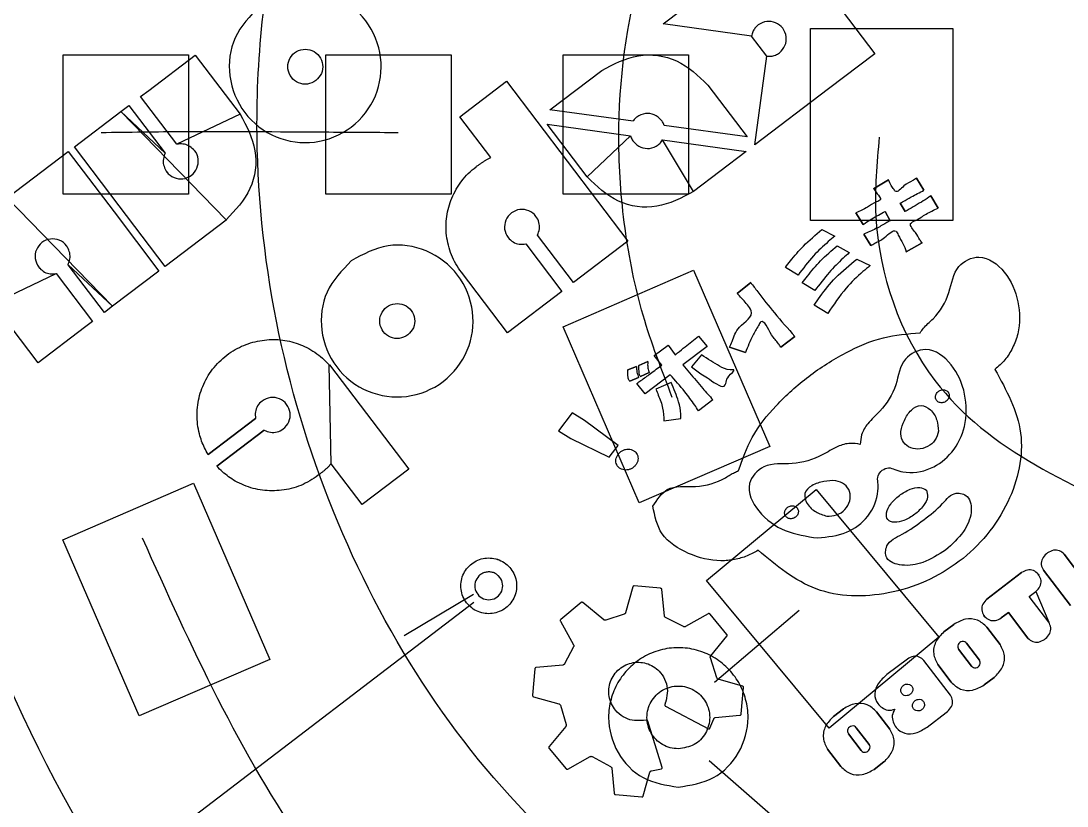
# Model space of a CAD drawing. Extents: x -4 to 108, y 0 to 58.
# Drawn here: x 6.62 to 21.63, y 14.72 to 25.99 of the extents above; entities that cross this region are included whole.
import ezdxf

# ---------------------------------------------------------------- set-up
doc = ezdxf.new("R2010")
doc.units = 0
doc.layers.add('B.Cu', color=7, linetype='CONTINUOUS')
doc.layers.add('F.Cu', color=7, linetype='CONTINUOUS')

msp = doc.modelspace()

# ---------------------------------------------------------------- linework, layer by layer
at = {"layer": 'B.Cu', "color": 7}
for points in [[(17.10004, 25.769074), (15.830892, 25.942866), (16.885361, 26.743841), (16.469163, 27.291758), (17.134957, 27.797495), (17.551155, 27.249578), (18.867803, 25.516234), (18.20201, 25.010497), (17.144677, 24.207347), (17.317305, 25.480282), (17.317305, 25.480282)], [(8.857553, 24.216996), (8.33723, 24.901991), (8.453231, 24.990105), (9.119419, 25.496142), (9.763214, 24.648598)], [(8.053202, 24.686243), (8.168758, 24.77402), (8.68908, 24.089024)], [(9.563396, 23.130665), (9.563996, 23.129875), (8.68876, 22.465046), (8.030117, 23.332137), (7.386322, 24.179681), (8.053202, 24.686243), (8.053202, 24.686243)], [(14.740991, 23.748802), (14.168175, 24.502904), (15.365329, 24.339347), (15.365329, 24.339347)], [(15.822376, 24.278232), (17.020889, 24.113294), (16.266688, 23.540403)], [(6.421683, 23.446918), (7.297561, 24.112235), (7.955191, 23.246476), (8.599998, 22.397599), (7.933316, 21.891187), (7.933316, 21.891187)], [(9.097025, 24.142561), (9.094755, 24.140836)], [(8.698921, 23.840161), (8.696996, 23.838699)], [(19.573405, 23.557714), (19.46774, 23.730765), (19.46774, 23.730765)], [(19.063639, 23.707494), (18.850962, 23.579327)], [(19.775348, 23.29879), (19.670457, 23.476401)], [(19.303432, 23.25078), (19.23251, 23.370298)], [(18.597364, 23.230569), (18.699612, 23.067058)], [(19.014479, 23.254051), (19.088018, 23.120298)], [(18.708562, 22.926312), (18.811221, 22.762297)], [(7.286732, 22.738715), (7.287078, 22.738977)], [(19.319602, 22.673332), (19.54511, 22.802271)], [(7.127554, 22.360141), (7.648251, 21.674652), (7.532942, 21.587063), (6.86626, 21.080651), (6.22209, 21.928689), (6.221453, 21.929528)], [(6.874299, 22.454154), (6.882998, 22.442702), (6.888135, 22.43594), (6.889023, 22.436615)], [(7.933316, 21.891187), (7.816674, 21.802586), (7.295977, 22.488075)], [(16.892799, 22.077511), (17.089081, 22.231495), (17.089081, 22.231495)], [(17.721594, 21.45985), (17.520278, 21.306705)], [(17.012503, 21.227098), (16.783368, 21.302839)], [(11.042994, 21.049701), (11.046696, 21.052514), (12.184042, 19.555218), (11.51425, 19.046444), (11.06888, 19.632765)], [(15.32648, 20.982154), (15.450236, 21.030186), (15.450236, 21.030186)], [(15.480834, 21.044066), (15.610586, 21.101096), (15.610586, 21.101096)], [(15.478857, 20.870785), (15.354629, 20.81749)], [(15.631529, 20.939939), (15.507644, 20.886556)], [(9.98407, 20.283797), (9.303912, 19.767149)], [(14.526612, 20.36188), (14.331602, 20.104968), (14.508499, 19.996376), (15.055228, 19.724708), (15.185235, 19.895982), (14.703593, 20.253351), (14.526612, 20.36188), (14.526612, 20.36188)], [(9.430251, 19.598059), (10.108681, 20.113395), (10.108681, 20.113395)], [(21.346135, 18.353767), (21.32973, 18.341262)], [(21.97265, 17.823632), (21.584024, 18.333437), (21.584024, 18.333437)], [(13.324419, 18.280698), (13.324419, 18.280698)], [(13.333168, 18.080608), (13.333168, 18.080608)], [(20.973525, 18.069724), (20.475743, 17.690263)], [(21.222754, 18.034519), (21.211414, 18.049395)], [(21.286308, 18.106487), (21.674934, 17.596682)], [(21.361845, 17.358013), (21.081792, 17.72539), (21.179331, 17.799744)], [(20.43232, 17.455489), (20.44366, 17.440613)], [(20.681549, 17.420283), (20.784076, 17.49844), (20.784076, 17.49844)], [(20.784076, 17.49844), (21.064129, 17.131063)], [(20.00092, 17.327398), (19.858934, 17.219161)], [(20.667486, 17.03646), (20.476698, 17.286739), (20.476698, 17.286739)], [(21.302018, 17.110733), (21.318422, 17.123238)], [(20.070481, 16.969927), (20.254374, 16.728695)], [(20.368982, 16.816061), (20.18509, 17.057294), (20.18509, 17.057294)], [(19.772088, 16.749613), (19.962877, 16.499334)], [(20.438655, 16.458675), (20.580641, 16.566912)], [(18.418722, 16.115102), (18.276736, 16.006866)], [(19.085288, 15.824165), (18.8945, 16.074443), (18.8945, 16.074443)], [(18.488283, 15.757632), (18.672099, 15.5165)], [(18.786708, 15.603866), (18.602892, 15.844998), (18.602892, 15.844998)], [(18.18989, 15.537317), (18.380678, 15.287038)], [(18.856457, 15.24638), (18.998443, 15.354616)]]:
    msp.add_lwpolyline(points, close=True, dxfattribs=at)
for points in [[(15.399687, 24.549063), (14.208041, 24.710187), (14.95, 25.273779)], [(13.359143, 24.025788), (12.913511, 24.612455), (13.582662, 25.120741), (15.325894, 22.825807), (14.545384, 22.232931), (14.028586, 22.913286)], [(16.474037, 25.065208), (17.037104, 24.32394), (15.845516, 24.487755)], [(18.108738, 22.992024), (18.294641, 22.898921)], [(13.860903, 22.785914), (14.377701, 22.105559), (13.597092, 21.512608), (12.938524, 22.379601)], [(18.327474, 22.761215), (18.500669, 22.662181)], [(18.61177, 22.56892), (18.80238, 22.475546)], [(17.767526, 22.33976), (17.585177, 22.450041)], [(18.006716, 22.116222), (17.824014, 22.226935)], [(18.193872, 21.789095), (17.99603, 21.907552)], [(16.339575, 21.463689), (16.465528, 21.314476), (16.11536, 21.051949)], [(15.813968, 21.048793), (15.703226, 21.18483), (15.901856, 21.335931), (16.00396, 21.194139)], [(16.383942, 21.1929), (16.238818, 21.024834)], [(15.932058, 20.90924), (15.575892, 20.637715), (15.456054, 20.784927)], [(15.944477, 20.796395), (15.725715, 20.702588)], [(16.54567, 20.550235), (16.338687, 20.393364)], [(15.8416, 20.246289), (16.086577, 20.281007)], [(15.396413, 17.865244), (15.291734, 17.492742)], [(15.795961, 17.845636), (15.417523, 17.879779)], [(15.849823, 17.448992), (15.814108, 17.827545)], [(13.114026, 17.639791), (9.039606, 14.52322)], [(14.654259, 17.641276), (14.362492, 17.397797)], [(14.979083, 17.393648), (14.679857, 17.641324)], [(15.271047, 17.472761), (15.007409, 17.389217)], [(16.122788, 17.29572), (15.866728, 17.425935)], [(16.479066, 17.478995), (16.151603, 17.295156)], [(16.747631, 17.183336), (16.504203, 17.475115)], [(14.35792, 17.372623), (14.548042, 17.033908)], [(16.514081, 16.875511), (16.747654, 17.157711)], [(14.547195, 17.00522), (14.417791, 16.760782)], [(16.603385, 16.559611), (16.509763, 16.84728)], [(19.335349, 16.829915), (19.042731, 16.606852)], [(19.952976, 16.31144), (19.573238, 16.809586), (19.573238, 16.809586)], [(13.991164, 16.68956), (13.956995, 16.311112)], [(14.394479, 16.744018), (14.009254, 16.707707)], [(16.971456, 16.441106), (16.623366, 16.538924)], [(16.951847, 16.041536), (16.986019, 16.419996)], [(13.971501, 16.290001), (14.337561, 16.187114)], [(15.867769, 16.212116), (15.855662, 16.176235)], [(14.35726, 16.166371), (14.439496, 15.891111)], [(15.865088, 16.152782), (16.481772, 15.829384)], [(19.616936, 15.853603), (19.891597, 16.062978), (19.909553, 16.076666)], [(15.58914, 15.953889), (15.551658, 15.948357)], [(15.818355, 15.275782), (15.610561, 15.940399)], [(16.503023, 15.837117), (16.557995, 15.972795)], [(16.580149, 15.990039), (16.933785, 16.023332)], [(14.434755, 15.862669), (14.19529, 15.573405)], [(14.195326, 15.547779), (14.438805, 15.256041)], [(14.464007, 15.251497), (14.783452, 15.430776)], [(14.812024, 15.430211), (15.078284, 15.286597)], [(15.095076, 15.263285), (15.129027, 14.903322)], [(15.546776, 14.865662), (15.64283, 15.207623)], [(15.663771, 15.226362), (15.807095, 15.256168)], [(15.147174, 14.885232), (15.525665, 14.851128)]]:
    msp.add_lwpolyline(points, dxfattribs=at)
for points, knots in [([(10.040892, 26.196125), (10.211651, 26.2883), (10.548154, 26.469942), (11.141503, 26.376583), (11.606026, 26.019759), (11.828601, 25.4718), (11.748865, 24.889237), (11.388602, 24.421597), (10.841321, 24.200027), (10.25827, 24.278607), (9.789214, 24.639709), (9.570598, 25.183688), (9.640747, 25.78055), (9.90621, 26.056249), (10.040892, 26.196125)], [0, 0, 0, 0, 0.568674, 1.120644, 1.689873, 2.258582, 2.810582, 3.379288, 3.948448, 4.501112, 5.069956, 5.639318, 6.191953, 6.761081, 6.761081, 6.761081, 6.761081]), ([(17.317305, 25.480282), (17.338255, 25.479272), (17.380414, 25.477239), (17.443146, 25.494349), (17.519411, 25.537533), (17.589298, 25.627414), (17.607632, 25.76173), (17.556447, 25.88763), (17.44888, 25.970846), (17.314352, 25.989569), (17.209147, 25.946595), (17.14754, 25.885042), (17.114442, 25.82999), (17.104819, 25.789288), (17.10004, 25.769074)], [0, 0, 0, 0, 0.062613, 0.125998, 0.191869, 0.323486, 0.450579, 0.581312, 0.712682, 0.839998, 0.971635, 1.036403, 1.099265, 1.16128, 1.16128, 1.16128, 1.16128]), ([(10.84979, 25.129381), (10.880908, 25.161633), (10.942204, 25.225163), (10.958859, 25.362727), (10.9085, 25.488346), (10.800058, 25.571643), (10.665344, 25.589996), (10.538854, 25.539178), (10.456068, 25.431044), (10.438485, 25.296664), (10.48996, 25.170424), (10.596833, 25.088055), (10.733265, 25.06648), (10.810573, 25.108211), (10.84979, 25.129381)], [0, 0, 0, 0, 0.131388, 0.258807, 0.389976, 0.521501, 0.649405, 0.780889, 0.911585, 1.038922, 1.170353, 1.301427, 1.428277, 1.558875, 1.558875, 1.558875, 1.558875]), ([(14.95, 25.273779), (15.11979, 25.365166), (15.454432, 25.545282), (16.060716, 25.462394), (16.33487, 25.198942), (16.474037, 25.065208)], [0, 0, 0, 0, 0.56841, 1.120285, 1.689238, 1.689238, 1.689238, 1.689238]), ([(9.763214, 24.648598), (9.854518, 24.479631), (10.034278, 24.14697), (9.954662, 23.544186), (9.695092, 23.269852), (9.563396, 23.130665)], [0, 0, 0, 0, 0.566243, 1.114817, 1.679783, 1.679783, 1.679783, 1.679783]), ([(15.80844, 24.559621), (15.776051, 24.590778), (15.71229, 24.652113), (15.574394, 24.668024), (15.482005, 24.630051), (15.434329, 24.589945), (15.415002, 24.570657), (15.404718, 24.556156), (15.399687, 24.549063)], [0, 0, 0, 0, 0.131703, 0.259266, 0.390543, 0.418892, 0.446096, 0.472142, 0.472142, 0.472142, 0.472142]), ([(15.845516, 24.487755), (15.842444, 24.49606), (15.836251, 24.512805), (15.824165, 24.537129), (15.813722, 24.552066), (15.80844, 24.559621)], [0, 0, 0, 0, 0.026559, 0.053551, 0.081175, 0.081175, 0.081175, 0.081175]), ([(15.365329, 24.339347), (15.3684, 24.329504), (15.374583, 24.309691), (15.388954, 24.281389), (15.424997, 24.227149), (15.506221, 24.164532), (15.640642, 24.146807), (15.735326, 24.18497), (15.78408, 24.227648), (15.805091, 24.251452), (15.816576, 24.269246), (15.822376, 24.278232)], [0, 0, 0, 0, 0.03089, 0.062178, 0.094788, 0.226139, 0.353943, 0.485283, 0.516663, 0.54808, 0.580132, 0.580132, 0.580132, 0.580132]), ([(9.094755, 24.140836), (9.072859, 24.160448), (9.029463, 24.199317), (8.943615, 24.225957), (8.886256, 24.219984), (8.857553, 24.216996)], [0, 0, 0, 0, 0.087489, 0.173397, 0.259444, 0.259444, 0.259444, 0.259444]), ([(8.68908, 24.089024), (8.678397, 24.062138), (8.657093, 24.008525), (8.660266, 23.918706), (8.685947, 23.866524), (8.698921, 23.840161)], [0, 0, 0, 0, 0.086212, 0.171911, 0.25941, 0.25941, 0.25941, 0.25941]), ([(8.696996, 23.838699), (8.697564, 23.838), (8.698656, 23.836657), (8.700369, 23.834884), (8.702687, 23.832231), (8.704965, 23.828257), (8.708428, 23.823692), (8.736924, 23.785518), (8.810229, 23.72818), (8.944824, 23.709636), (9.071242, 23.760867), (9.154898, 23.869196), (9.172803, 24.003384), (9.139717, 24.091316), (9.10891, 24.127488), (9.105102, 24.131155), (9.101725, 24.133849), (9.1001, 24.137092), (9.098856, 24.139758), (9.097643, 24.141615), (9.097025, 24.142561)], [0, 0, 0, 0, 0.002701, 0.005189, 0.007395, 0.013248, 0.018858, 0.024577, 0.156215, 0.283634, 0.41497, 0.546886, 0.674681, 0.806379, 0.811853, 0.816962, 0.822305, 0.824499, 0.827757, 0.83114, 0.83114, 0.83114, 0.83114]), ([(12.751128, 22.767213), (12.741289, 22.813117), (12.721815, 22.903973), (12.7152, 23.042817), (12.725073, 23.180051), (12.7537, 23.314638), (12.798928, 23.445911), (12.86161, 23.572069), (12.939742, 23.69169), (13.035642, 23.800596), (13.120018, 23.873507), (13.182564, 23.919137), (13.21727, 23.942815), (13.25148, 23.965791), (13.286153, 23.987474), (13.32199, 24.007495), (13.346717, 24.01967), (13.359143, 24.025788)], [0, 0, 0, 0, 0.140641, 0.278361, 0.4153, 0.552429, 0.689919, 0.830769, 0.974003, 1.117333, 1.264652, 1.307465, 1.349574, 1.390683, 1.43109, 1.472221, 1.513768, 1.513768, 1.513768, 1.513768]), ([(16.266688, 23.540403), (16.096561, 23.448772), (15.761451, 23.26828), (15.154482, 23.351354), (14.88019, 23.615004), (14.740991, 23.748802)], [0, 0, 0, 0, 0.569597, 1.12197, 1.691133, 1.691133, 1.691133, 1.691133]), ([(19.46774, 23.730765), (19.448736, 23.718373), (19.388066, 23.67881), (19.291303, 23.642996), (19.184536, 23.504875), (19.135241, 23.579405), (19.098484, 23.628693), (19.076242, 23.678994), (19.063639, 23.707494)], [0, 0, 0, 0, 0.066844, 0.213392, 0.358682, 0.387075, 0.457672, 0.549966, 0.549966, 0.549966, 0.549966]), ([(18.850962, 23.579327), (18.856043, 23.573214), (18.87502, 23.550382), (18.901347, 23.501393), (18.980256, 23.421448), (18.854924, 23.377555), (18.758047, 23.305667), (18.654108, 23.25709), (18.597364, 23.230569)], [0, 0, 0, 0, 0.02358, 0.088076, 0.185066, 0.248852, 0.401401, 0.584823, 0.584823, 0.584823, 0.584823]), ([(19.23251, 23.370298), (19.246078, 23.378365), (19.29798, 23.409224), (19.411093, 23.47272), (19.512004, 23.525561), (19.573405, 23.557714)], [0, 0, 0, 0, 0.047357, 0.181147, 0.389071, 0.389071, 0.389071, 0.389071]), ([(19.670457, 23.476401), (19.661584, 23.469713), (19.618374, 23.437145), (19.49588, 23.361621), (19.381036, 23.295476), (19.303432, 23.25078)], [0, 0, 0, 0, 0.033327, 0.162296, 0.431055, 0.431055, 0.431055, 0.431055]), ([(14.028586, 22.913286), (14.040165, 22.94246), (14.063397, 23.000988), (14.055201, 23.09834), (14.007953, 23.197012), (13.909107, 23.272999), (13.774625, 23.291305), (13.648258, 23.240296), (13.565146, 23.132334), (13.546911, 22.997773), (13.593999, 22.882595), (13.675579, 22.810239), (13.766919, 22.775327), (13.829547, 22.782382), (13.860903, 22.785914)], [0, 0, 0, 0, 0.093126, 0.186826, 0.283238, 0.414734, 0.54235, 0.673499, 0.804836, 0.93225, 1.063689, 1.159988, 1.253264, 1.34679, 1.34679, 1.34679, 1.34679]), ([(19.54511, 22.802271), (19.535112, 22.816722), (19.501404, 22.865442), (19.461338, 22.951493), (19.335408, 23.07439), (19.491443, 23.137017), (19.601242, 23.220746), (19.71638, 23.272358), (19.775348, 23.29879)], [0, 0, 0, 0, 0.052001, 0.175318, 0.321377, 0.402099, 0.582942, 0.772787, 0.772787, 0.772787, 0.772787]), ([(18.699612, 23.067058), (18.709247, 23.073545), (18.751013, 23.101661), (18.855643, 23.164719), (18.951939, 23.218878), (19.014479, 23.254051)], [0, 0, 0, 0, 0.034844, 0.151034, 0.366302, 0.366302, 0.366302, 0.366302]), ([(19.088018, 23.120298), (19.067932, 23.108345), (19.000655, 23.068313), (18.876152, 22.999309), (18.767168, 22.951839), (18.708562, 22.926312)], [0, 0, 0, 0, 0.070125, 0.234878, 0.426544, 0.426544, 0.426544, 0.426544]), ([(17.585177, 22.450041), (17.608727, 22.480942), (17.689574, 22.587022), (17.855222, 22.777813), (18.018138, 22.915471), (18.108738, 22.992024)], [0, 0, 0, 0, 0.116576, 0.400191, 0.755507, 0.755507, 0.755507, 0.755507]), ([(18.811221, 22.762297), (18.830627, 22.77438), (18.895983, 22.815075), (19.008267, 22.858434), (19.156229, 23.025788), (19.215788, 22.885655), (19.273981, 22.799983), (19.304655, 22.714827), (19.319602, 22.673332)], [0, 0, 0, 0, 0.067503, 0.227345, 0.415608, 0.479318, 0.616265, 0.746413, 0.746413, 0.746413, 0.746413]), ([(7.287078, 22.738977), (7.286659, 22.739523), (7.285807, 22.740633), (7.284501, 22.742277), (7.281906, 22.744459), (7.28015, 22.748762), (7.277637, 22.753715), (7.251799, 22.793946), (7.174962, 22.848946), (7.041032, 22.867932), (6.914224, 22.81573), (6.831688, 22.708731), (6.81049, 22.571548), (6.852763, 22.493776), (6.874299, 22.454154)], [0, 0, 0, 0, 0.002064, 0.0042, 0.006286, 0.012132, 0.017697, 0.023058, 0.15524, 0.282869, 0.415111, 0.545963, 0.673217, 0.805379, 0.805379, 0.805379, 0.805379]), ([(18.294641, 22.898921), (18.263194, 22.872565), (18.156796, 22.78339), (17.969486, 22.606275), (17.838918, 22.433972), (17.767526, 22.33976)], [0, 0, 0, 0, 0.123122, 0.416566, 0.77059, 0.77059, 0.77059, 0.77059]), ([(7.295977, 22.488075), (7.306676, 22.515031), (7.328058, 22.568905), (7.324857, 22.659176), (7.299536, 22.712002), (7.286732, 22.738715)], [0, 0, 0, 0, 0.086408, 0.172695, 0.260958, 0.260958, 0.260958, 0.260958]), ([(11.359043, 22.546079), (11.529717, 22.638117), (11.866231, 22.819584), (12.459457, 22.726732), (12.924604, 22.37021), (13.146869, 21.821685), (13.066983, 21.239013), (12.70706, 20.771141), (12.159776, 20.549779), (11.576762, 20.628951), (11.107943, 20.990275), (10.889195, 21.534038), (10.959094, 22.130661), (11.224421, 22.40625), (11.359043, 22.546079)], [0, 0, 0, 0, 0.56833, 1.120556, 1.689595, 2.258837, 2.811337, 3.379721, 3.948664, 4.501281, 5.070522, 5.639562, 6.191905, 6.760793, 6.760793, 6.760793, 6.760793]), ([(12.938524, 22.379601), (12.910396, 22.419664), (12.854708, 22.498983), (12.791051, 22.62962), (12.764405, 22.721456), (12.751128, 22.767213)], [0, 0, 0, 0, 0.146728, 0.290496, 0.433257, 0.433257, 0.433257, 0.433257]), ([(17.824014, 22.226935), (17.849708, 22.260044), (17.934367, 22.369132), (18.093088, 22.556998), (18.246598, 22.690749), (18.327474, 22.761215)], [0, 0, 0, 0, 0.125756, 0.414352, 0.735695, 0.735695, 0.735695, 0.735695]), ([(18.500669, 22.662181), (18.471274, 22.635141), (18.372416, 22.544204), (18.198761, 22.369378), (18.074182, 22.205156), (18.006716, 22.116222)], [0, 0, 0, 0, 0.119839, 0.403026, 0.737547, 0.737547, 0.737547, 0.737547]), ([(17.99603, 21.907552), (18.024912, 21.949117), (18.120703, 22.086972), (18.310408, 22.325003), (18.506814, 22.483971), (18.61177, 22.56892)], [0, 0, 0, 0, 0.151911, 0.503832, 0.907727, 0.907727, 0.907727, 0.907727]), ([(19.516355, 21.511606), (19.532687, 21.533379), (19.567316, 21.579544), (19.629544, 21.647584), (19.789965, 21.786589), (19.954622, 22.065274), (20.000904, 22.473298), (20.405731, 22.672042), (20.774219, 22.385369), (20.947666, 21.967714), (20.955509, 21.570966), (20.850352, 21.295604), (20.742319, 21.118384), (20.641386, 21.030006), (20.591824, 20.986609)], [0, 0, 0, 0, 0.081626, 0.173077, 0.275959, 0.717421, 1.113021, 1.43206, 1.85532, 2.321825, 2.782772, 2.997189, 3.200985, 3.397604, 3.397604, 3.397604, 3.397604]), ([(6.889023, 22.436615), (6.911273, 22.417072), (6.955281, 22.37842), (7.04128, 22.351212), (7.098813, 22.357166), (7.127554, 22.360141)], [0, 0, 0, 0, 0.088221, 0.174487, 0.260597, 0.260597, 0.260597, 0.260597]), ([(18.80238, 22.475546), (18.767189, 22.447377), (18.644041, 22.348803), (18.423396, 22.132163), (18.277225, 21.913682), (18.193872, 21.789095)], [0, 0, 0, 0, 0.135252, 0.473305, 0.921867, 0.921867, 0.921867, 0.921867]), ([(17.089081, 22.231495), (17.121977, 22.187764), (17.232181, 22.04126), (17.437537, 21.77928), (17.622307, 21.571501), (17.721594, 21.45985)], [0, 0, 0, 0, 0.164174, 0.549996, 0.998127, 0.998127, 0.998127, 0.998127]), ([(16.783368, 21.302839), (16.796024, 21.331502), (16.839673, 21.430356), (16.895946, 21.616437), (17.14234, 21.749545), (17.070648, 21.874095), (17.006232, 21.958532), (16.938157, 22.029935), (16.892799, 22.077511)], [0, 0, 0, 0, 0.093441, 0.322261, 0.613513, 0.640873, 0.739206, 0.935547, 0.935547, 0.935547, 0.935547]), ([(12.168492, 21.480454), (12.19956, 21.512735), (12.260801, 21.576368), (12.277545, 21.713822), (12.227473, 21.839569), (12.118985, 21.922843), (11.984186, 21.94065), (11.858031, 21.889464), (11.774907, 21.781768), (11.756671, 21.647334), (11.80816, 21.52106), (11.915217, 21.438885), (12.051716, 21.417491), (12.129184, 21.45926), (12.168492, 21.480454)], [0, 0, 0, 0, 0.13137, 0.258957, 0.389818, 0.521555, 0.649276, 0.780635, 0.91151, 1.038711, 1.170349, 1.301112, 1.428178, 1.559065, 1.559065, 1.559065, 1.559065]), ([(17.520278, 21.306705), (17.508886, 21.323304), (17.466436, 21.385154), (17.37441, 21.473257), (17.265073, 21.739252), (17.178606, 21.579422), (17.099182, 21.448889), (17.045482, 21.311483), (17.012503, 21.227098)], [0, 0, 0, 0, 0.059302, 0.220978, 0.461218, 0.519757, 0.687091, 0.953403, 0.953403, 0.953403, 0.953403]), ([(16.00396, 21.194139), (16.015504, 21.203603), (16.063252, 21.242743), (16.174979, 21.332778), (16.275596, 21.412803), (16.339575, 21.463689)], [0, 0, 0, 0, 0.044782, 0.18522, 0.430462, 0.430462, 0.430462, 0.430462]), ([(16.914565, 19.534802), (16.971416, 19.69762), (17.09127, 20.040878), (17.454974, 20.491787), (17.910368, 20.899263), (18.427996, 21.23128), (18.968308, 21.46605), (19.339329, 21.496891), (19.516355, 21.511606)], [0, 0, 0, 0, 0.514057, 1.083748, 1.711393, 2.343608, 2.924191, 3.453984, 3.453984, 3.453984, 3.453984]), ([(9.303912, 19.767149), (9.286447, 19.798042), (9.251598, 19.859684), (9.210566, 19.957822), (9.175145, 20.070449), (9.151512, 20.197729), (9.143663, 20.337667), (9.152814, 20.476539), (9.180239, 20.612637), (9.224968, 20.744606), (9.287329, 20.870654), (9.365912, 20.98968), (9.462565, 21.098056), (9.572113, 21.192373), (9.690538, 21.271755), (9.815298, 21.334012), (9.94589, 21.376927), (10.078172, 21.405634), (10.210736, 21.417424), (10.342449, 21.413119), (10.472165, 21.392027), (10.598724, 21.354897), (10.721472, 21.302507), (10.837816, 21.233503), (10.947562, 21.150148), (11.010981, 21.083396), (11.042994, 21.049701)], [0, 0, 0, 0, 0.106389, 0.21228, 0.318387, 0.460128, 0.599364, 0.737868, 0.8765, 1.014676, 1.154709, 1.297277, 1.441255, 1.588899, 1.729805, 1.867974, 2.005765, 2.141117, 2.273252, 2.40397, 2.53547, 2.666405, 2.798757, 2.934738, 3.07134, 3.210576, 3.210576, 3.210576, 3.210576]), ([(16.238818, 21.024834), (16.263685, 21.003699), (16.344963, 20.934619), (16.477771, 20.867589), (16.709372, 20.687049), (16.73929, 20.823522), (16.756176, 20.888804), (16.887443, 20.988067), (16.743759, 20.974672), (16.603853, 21.050862), (16.471028, 21.136652), (16.383942, 21.1929)], [0, 0, 0, 0, 0.095551, 0.312314, 0.555255, 0.59481, 0.688443, 0.803777, 0.853601, 1.013662, 1.318419, 1.318419, 1.318419, 1.318419]), ([(18.972862, 19.538742), (19.003201, 19.556262), (19.062598, 19.590561), (19.163127, 19.541931), (19.357634, 19.486881), (19.678941, 19.532132), (20.00271, 19.78768), (20.191425, 20.177746), (20.184598, 20.639945), (20.010443, 21.058454), (19.642289, 21.344769), (19.236881, 21.146578), (19.193101, 20.736207), (18.993826, 20.423016), (18.775417, 20.232259), (18.669948, 20.065771), (18.662551, 19.957695), (18.659348, 19.910895)], [0, 0, 0, 0, 0.098536, 0.192915, 0.31011, 0.713848, 1.096992, 1.508142, 1.969089, 2.435594, 2.858854, 3.177893, 3.573494, 4.014955, 4.263161, 4.445291, 4.584392, 4.584392, 4.584392, 4.584392]), ([(15.450236, 21.030186), (15.450172, 21.021828), (15.449953, 20.993196), (15.455111, 20.938667), (15.470345, 20.895119), (15.478857, 20.870785)], [0, 0, 0, 0, 0.025084, 0.08593, 0.162991, 0.162991, 0.162991, 0.162991]), ([(15.456054, 20.784927), (15.475102, 20.798675), (15.539905, 20.845449), (15.659642, 20.932827), (15.759361, 21.007759), (15.813968, 21.048793)], [0, 0, 0, 0, 0.070474, 0.239761, 0.444675, 0.444675, 0.444675, 0.444675]), ([(15.507644, 20.886556), (15.505219, 20.888037), (15.490702, 20.8969), (15.485306, 20.958763), (15.482722, 21.008053), (15.480834, 21.044066)], [0, 0, 0, 0, 0.008377, 0.050139, 0.163414, 0.163414, 0.163414, 0.163414]), ([(15.610586, 21.101096), (15.610266, 21.09093), (15.609249, 21.058646), (15.610369, 21.003502), (15.624467, 20.961154), (15.631529, 20.939939)], [0, 0, 0, 0, 0.030546, 0.097007, 0.163719, 0.163719, 0.163719, 0.163719]), ([(16.11536, 21.051949), (16.146814, 21.014046), (16.240985, 20.900567), (16.381584, 20.730829), (16.496653, 20.604183), (16.54567, 20.550235)], [0, 0, 0, 0, 0.147767, 0.442407, 0.661054, 0.661054, 0.661054, 0.661054]), ([(15.354629, 20.81749), (15.351331, 20.82043), (15.335876, 20.834207), (15.324396, 20.894338), (15.325626, 20.946173), (15.32648, 20.982154)], [0, 0, 0, 0, 0.013119, 0.061482, 0.171249, 0.171249, 0.171249, 0.171249]), ([(16.338687, 20.393364), (16.321344, 20.419521), (16.259801, 20.512339), (16.129453, 20.68895), (16.004053, 20.828895), (15.932058, 20.90924)], [0, 0, 0, 0, 0.094156, 0.334111, 0.657586, 0.657586, 0.657586, 0.657586]), ([(20.591824, 20.986609), (20.753917, 20.689751), (21.081401, 20.089996), (20.834457, 19.010161), (20.126614, 18.161138), (19.110675, 17.706409), (17.990953, 17.723188), (17.457337, 18.170818), (17.195145, 18.39076)], [0, 0, 0, 0, 0.98495, 1.989935, 3.09041, 4.204051, 5.23945, 6.239628, 6.239628, 6.239628, 6.239628]), ([(16.086577, 20.281007), (16.08658, 20.302118), (16.08659, 20.383536), (16.049577, 20.561527), (15.984698, 20.706513), (15.944477, 20.796395)], [0, 0, 0, 0, 0.063289, 0.244081, 0.538979, 0.538979, 0.538979, 0.538979]), ([(10.108681, 20.113395), (10.138156, 20.100811), (10.197176, 20.075613), (10.296737, 20.083694), (10.396342, 20.131673), (10.472839, 20.230692), (10.491528, 20.36489), (10.440697, 20.491347), (10.332531, 20.574377), (10.197974, 20.592689), (10.083292, 20.545956), (10.011376, 20.465618), (9.976293, 20.376321), (9.981473, 20.314689), (9.98407, 20.283797)], [0, 0, 0, 0, 0.094961, 0.190145, 0.288876, 0.419971, 0.547398, 0.678354, 0.809967, 0.937555, 1.068655, 1.163521, 1.255053, 1.347036, 1.347036, 1.347036, 1.347036]), ([(15.725715, 20.702588), (15.738035, 20.674176), (15.776448, 20.585586), (15.834358, 20.436144), (15.839239, 20.308185), (15.8416, 20.246289)], [0, 0, 0, 0, 0.093041, 0.2901, 0.474732, 0.474732, 0.474732, 0.474732]), ([(19.918027, 20.662889), (19.905511, 20.673512), (19.880039, 20.695131), (19.826292, 20.69603), (19.777714, 20.674382), (19.743444, 20.633403), (19.733029, 20.582913), (19.751648, 20.535676), (19.79452, 20.507874), (19.846792, 20.505751), (19.895902, 20.52784), (19.929655, 20.56839), (19.941472, 20.620043), (19.925789, 20.648704), (19.918027, 20.662889)], [0, 0, 0, 0, 0.047966, 0.097614, 0.151008, 0.203614, 0.251666, 0.298754, 0.34672, 0.396367, 0.449761, 0.502368, 0.55042, 0.597508, 0.597508, 0.597508, 0.597508]), ([(19.782385, 20.099919), (19.77775, 20.153941), (19.768116, 20.266221), (19.683666, 20.408507), (19.529486, 20.499329), (19.373432, 20.404171), (19.289321, 20.261631), (19.231531, 20.109566), (19.251829, 19.962102), (19.349111, 19.862889), (19.487549, 19.830649), (19.627303, 19.868577), (19.743248, 19.96282), (19.769417, 20.054493), (19.782385, 20.099919)], [0, 0, 0, 0, 0.160824, 0.334256, 0.483639, 0.636135, 0.816588, 0.983296, 1.113591, 1.238896, 1.375333, 1.519892, 1.661244, 1.800084, 1.800084, 1.800084, 1.800084]), ([(15.470853, 19.728146), (15.468171, 19.740647), (15.462898, 19.765216), (15.440887, 19.797233), (15.410437, 19.821517), (15.37402, 19.838033), (15.333402, 19.843995), (15.291906, 19.838974), (15.251659, 19.825245), (15.21559, 19.801666), (15.186411, 19.770293), (15.164359, 19.734543), (15.152778, 19.69547), (15.153088, 19.656248), (15.163242, 19.619169), (15.184688, 19.587057), (15.215352, 19.562903), (15.251632, 19.546279), (15.292217, 19.540317), (15.333725, 19.545246), (15.373966, 19.559136), (15.41007, 19.582655), (15.439402, 19.613975), (15.461188, 19.649763), (15.473312, 19.688932), (15.471671, 19.715106), (15.470853, 19.728146)], [0, 0, 0, 0, 0.038048, 0.074776, 0.113779, 0.153763, 0.193317, 0.235345, 0.278031, 0.319829, 0.363214, 0.405603, 0.444801, 0.483766, 0.521814, 0.558562, 0.597536, 0.637484, 0.676999, 0.718961, 0.761748, 0.803626, 0.846911, 0.889373, 0.928577, 0.967498, 0.967498, 0.967498, 0.967498]), ([(18.659348, 19.910895), (18.611583, 19.918885), (18.50187, 19.937237), (18.310402, 19.878125), (18.063219, 19.715735), (17.701163, 19.602026), (17.290067, 19.66262), (16.984843, 19.326426), (17.194299, 18.904742), (17.571045, 18.638743), (17.889034, 18.591165), (18.048369, 18.567325)], [0, 0, 0, 0, 0.143825, 0.330357, 0.581128, 1.032569, 1.439889, 1.754651, 2.168914, 2.642886, 3.118891, 3.118891, 3.118891, 3.118891]), ([(11.06888, 19.632765), (11.059784, 19.622466), (11.04178, 19.602083), (11.013371, 19.57303), (10.982997, 19.546017), (10.951783, 19.519233), (10.919093, 19.492925), (10.858, 19.445412), (10.765221, 19.383083), (10.63478, 19.319375), (10.499096, 19.274869), (10.36067, 19.250224), (10.222081, 19.241468), (10.084594, 19.250223), (9.949274, 19.276729), (9.817681, 19.320935), (9.699773, 19.377562), (9.597954, 19.44496), (9.509246, 19.515807), (9.456713, 19.570506), (9.430251, 19.598059)], [0, 0, 0, 0, 0.04122, 0.081584, 0.121804, 0.163117, 0.204974, 0.247667, 0.395315, 0.5393, 0.681818, 0.822251, 0.959987, 1.097491, 1.234379, 1.37246, 1.512942, 1.625385, 1.738187, 1.852686, 1.852686, 1.852686, 1.852686]), ([(15.684775, 19.021445), (15.744635, 19.117441), (15.881957, 19.337666), (16.319974, 19.277099), (16.62378, 19.362768), (16.790973, 19.472845), (16.853644, 19.50643), (16.894766, 19.525581), (16.914565, 19.534802)], [0, 0, 0, 0, 0.314723, 0.722002, 1.173489, 1.250558, 1.321117, 1.386632, 1.386632, 1.386632, 1.386632]), ([(18.048369, 18.567325), (18.190392, 18.582262), (18.461369, 18.610761), (18.797851, 18.860331), (18.918652, 19.155773), (18.914548, 19.355008), (18.900658, 19.465564), (18.948785, 19.51434), (18.972862, 19.538742)], [0, 0, 0, 0, 0.422044, 0.805251, 1.19752, 1.31467, 1.411986, 1.509419, 1.509419, 1.509419, 1.509419]), ([(18.178962, 18.880169), (18.125908, 18.897182), (18.016783, 18.932177), (17.893448, 19.042384), (17.836583, 19.212965), (17.972243, 19.337483), (18.133104, 19.381481), (18.298712, 19.399774), (18.440216, 19.347643), (18.518831, 19.233485), (18.51914, 19.09316), (18.446577, 18.969798), (18.32415, 18.884274), (18.227469, 18.88154), (18.178962, 18.880169)], [0, 0, 0, 0, 0.165446, 0.340306, 0.48588, 0.636428, 0.82044, 0.992401, 1.126371, 1.251025, 1.383199, 1.524359, 1.666285, 1.80919, 1.80919, 1.80919, 1.80919]), ([(19.884095, 18.393638), (19.976169, 18.476976), (20.142462, 18.627491), (20.270045, 18.901671), (20.242562, 19.171181), (19.995172, 19.245858), (19.816765, 19.020714), (19.568484, 18.824326), (19.302866, 18.628731), (19.022511, 18.513197), (19.010849, 18.235559), (19.286142, 18.152193), (19.583628, 18.204031), (19.777591, 18.32643), (19.884095, 18.393638)], [0, 0, 0, 0, 0.368018, 0.664674, 0.897561, 1.060947, 1.304989, 1.661856, 2.037129, 2.312484, 2.480732, 2.719528, 3.024831, 3.396616, 3.396616, 3.396616, 3.396616]), ([(19.607319, 19.252783), (19.576778, 19.269913), (19.503644, 19.310932), (19.358902, 19.264388), (19.216321, 19.184785), (19.098428, 19.066682), (19.025576, 18.947662), (19.037094, 18.816933), (19.163779, 18.778631), (19.299091, 18.817419), (19.445974, 18.900541), (19.55967, 19.015209), (19.641534, 19.141644), (19.617396, 19.220049), (19.607319, 19.252783)], [0, 0, 0, 0, 0.101464, 0.242966, 0.42098, 0.59744, 0.735256, 0.833966, 0.935505, 1.077021, 1.255036, 1.431496, 1.569326, 1.66811, 1.66811, 1.66811, 1.66811]), ([(17.195145, 18.39076), (17.143163, 18.36159), (17.036825, 18.301918), (16.85461, 18.253395), (16.56753, 18.223711), (16.193301, 18.321447), (15.774894, 18.579451), (15.713438, 18.880866), (15.684775, 19.021445)], [0, 0, 0, 0, 0.178181, 0.364496, 0.561214, 1.037157, 1.511119, 1.925384, 1.925384, 1.925384, 1.925384]), ([(17.754317, 18.998708), (17.741801, 19.009331), (17.716329, 19.030949), (17.662583, 19.031848), (17.614004, 19.010201), (17.579734, 18.969222), (17.569319, 18.918732), (17.587938, 18.871494), (17.630811, 18.843693), (17.683083, 18.84157), (17.732193, 18.863659), (17.765946, 18.904208), (17.777763, 18.955862), (17.76208, 18.984523), (17.754317, 18.998708)], [0, 0, 0, 0, 0.047966, 0.097614, 0.151008, 0.203614, 0.251666, 0.298754, 0.34672, 0.396367, 0.449761, 0.502368, 0.55042, 0.597508, 0.597508, 0.597508, 0.597508]), ([(21.32973, 18.341262), (21.30786, 18.319251), (21.265611, 18.276731), (21.246688, 18.183686), (21.273162, 18.132102), (21.286308, 18.106487)], [0, 0, 0, 0, 0.091921, 0.177569, 0.26205, 0.26205, 0.26205, 0.26205]), ([(21.584024, 18.333437), (21.562807, 18.3529), (21.52008, 18.392094), (21.425347, 18.398498), (21.373154, 18.369024), (21.346135, 18.353767)], [0, 0, 0, 0, 0.084482, 0.170129, 0.26205, 0.26205, 0.26205, 0.26205]), ([(13.324419, 18.280698), (13.290135, 18.277586), (13.221839, 18.271385), (13.126514, 18.229388), (13.016266, 18.144961), (12.926074, 17.988497), (12.926308, 17.772439), (13.034182, 17.584229), (13.222365, 17.476302), (13.438581, 17.476302), (13.626764, 17.584229), (13.734639, 17.772438), (13.734868, 17.9885), (13.643986, 18.146179), (13.531085, 18.231709), (13.431278, 18.273935), (13.360141, 18.278437), (13.324419, 18.280698)], [0, 0, 0, 0, 0.102712, 0.204604, 0.307316, 0.516394, 0.719274, 0.928352, 1.13743, 1.34031, 1.549388, 1.758466, 1.961346, 2.170424, 2.277168, 2.382995, 2.489739, 2.489739, 2.489739, 2.489739]), ([(13.333168, 18.080608), (13.350366, 18.079116), (13.384622, 18.076144), (13.432481, 18.055227), (13.487813, 18.013106), (13.532877, 17.934765), (13.532778, 17.826757), (13.478834, 17.732645), (13.384743, 17.678677), (13.276627, 17.678677), (13.182535, 17.732645), (13.128591, 17.826756), (13.128494, 17.934767), (13.173844, 18.013605), (13.230263, 18.056179), (13.27996, 18.07719), (13.315382, 18.079465), (13.333168, 18.080608)], [0, 0, 0, 0, 0.0515, 0.102587, 0.154086, 0.258625, 0.360065, 0.464604, 0.56915, 0.670596, 0.775141, 0.87968, 0.98112, 1.085659, 1.138814, 1.191516, 1.244671, 1.244671, 1.244671, 1.244671]), ([(21.211414, 18.049395), (21.190197, 18.068857), (21.14747, 18.108051), (21.052737, 18.114456), (21.000544, 18.084982), (20.973525, 18.069724)], [0, 0, 0, 0, 0.084482, 0.170129, 0.26205, 0.26205, 0.26205, 0.26205]), ([(21.179331, 17.799744), (21.201202, 17.821755), (21.243451, 17.864275), (21.262373, 17.95732), (21.2359, 18.008904), (21.222754, 18.034519)], [0, 0, 0, 0, 0.091921, 0.177569, 0.26205, 0.26205, 0.26205, 0.26205]), ([(15.417523, 17.879779), (15.41446, 17.879628), (15.408277, 17.879324), (15.4003, 17.873668), (15.397705, 17.868045), (15.396413, 17.865244)], [0, 0, 0, 0, 0.009073, 0.018309, 0.027468, 0.027468, 0.027468, 0.027468]), ([(15.814108, 17.827545), (15.813293, 17.830515), (15.811662, 17.836454), (15.804867, 17.843357), (15.798918, 17.844879), (15.795961, 17.845636)], [0, 0, 0, 0, 0.009147, 0.018296, 0.027336, 0.027336, 0.027336, 0.027336]), ([(14.679857, 17.641324), (14.677212, 17.642872), (14.671894, 17.645985), (14.662186, 17.645981), (14.65689, 17.642837), (14.654259, 17.641276)], [0, 0, 0, 0, 0.00909, 0.018279, 0.02735, 0.02735, 0.02735, 0.02735]), ([(20.475743, 17.690263), (20.453872, 17.668252), (20.411623, 17.625732), (20.392701, 17.532687), (20.419174, 17.481104), (20.43232, 17.455489)], [0, 0, 0, 0, 0.091921, 0.177569, 0.26205, 0.26205, 0.26205, 0.26205]), ([(15.291734, 17.492742), (15.290451, 17.489763), (15.287792, 17.48359), (15.280301, 17.476538), (15.274068, 17.473994), (15.271047, 17.472761)], [0, 0, 0, 0, 0.009666, 0.020029, 0.029778, 0.029778, 0.029778, 0.029778]), ([(15.866728, 17.425935), (15.86396, 17.427627), (15.858257, 17.431114), (15.852207, 17.439363), (15.850601, 17.445848), (15.849823, 17.448992)], [0, 0, 0, 0, 0.009679, 0.019945, 0.029609, 0.029609, 0.029609, 0.029609]), ([(16.504203, 17.475115), (16.50188, 17.477112), (16.497207, 17.48113), (16.487654, 17.482907), (16.481874, 17.480756), (16.479001, 17.479687)], [0, 0, 0, 0, 0.009093, 0.018287, 0.027372, 0.027372, 0.027372, 0.027372]), ([(20.476698, 17.286739), (20.434264, 17.325664), (20.348811, 17.404052), (20.159345, 17.416861), (20.054957, 17.357913), (20.00092, 17.327398)], [0, 0, 0, 0, 0.168963, 0.340259, 0.524101, 0.524101, 0.524101, 0.524101]), ([(20.44366, 17.440613), (20.464877, 17.42115), (20.507603, 17.381956), (20.602336, 17.375551), (20.65453, 17.405026), (20.681549, 17.420283)], [0, 0, 0, 0, 0.084482, 0.170129, 0.26205, 0.26205, 0.26205, 0.26205]), ([(14.362492, 17.397797), (14.360491, 17.395481), (14.356465, 17.390822), (14.354665, 17.38127), (14.356839, 17.375495), (14.35792, 17.372623)], [0, 0, 0, 0, 0.009084, 0.018273, 0.027363, 0.027363, 0.027363, 0.027363]), ([(15.007409, 17.389217), (15.004252, 17.388443), (14.997738, 17.386845), (14.987592, 17.388464), (14.981863, 17.391954), (14.979083, 17.393648)], [0, 0, 0, 0, 0.009696, 0.020001, 0.029715, 0.029715, 0.029715, 0.029715]), ([(16.151603, 17.295156), (16.14856, 17.294007), (16.14227, 17.291633), (16.131994, 17.291838), (16.125792, 17.294453), (16.122788, 17.29572)], [0, 0, 0, 0, 0.009707, 0.020064, 0.029795, 0.029795, 0.029795, 0.029795]), ([(21.318422, 17.123238), (21.340293, 17.145249), (21.382542, 17.187769), (21.401464, 17.280814), (21.374991, 17.332398), (21.361845, 17.358013)], [0, 0, 0, 0, 0.091921, 0.177569, 0.26205, 0.26205, 0.26205, 0.26205]), ([(16.747654, 17.157711), (16.749209, 17.160353), (16.752341, 17.16567), (16.752338, 17.175394), (16.749193, 17.180701), (16.747631, 17.183336)], [0, 0, 0, 0, 0.009094, 0.018303, 0.027386, 0.027386, 0.027386, 0.027386]), ([(19.858934, 17.219161), (19.815192, 17.175139), (19.730694, 17.0901), (19.69285, 16.90401), (19.745796, 16.800843), (19.772088, 16.749613)], [0, 0, 0, 0, 0.183842, 0.355138, 0.524101, 0.524101, 0.524101, 0.524101]), ([(21.064129, 17.131063), (21.085346, 17.1116), (21.128072, 17.072406), (21.222805, 17.066002), (21.274999, 17.095476), (21.302018, 17.110733)], [0, 0, 0, 0, 0.084482, 0.170129, 0.26205, 0.26205, 0.26205, 0.26205]), ([(14.548042, 17.033908), (14.549248, 17.030894), (14.551742, 17.02466), (14.55135, 17.014344), (14.548555, 17.008207), (14.547195, 17.00522)], [0, 0, 0, 0, 0.009671, 0.020006, 0.029801, 0.029801, 0.029801, 0.029801]), ([(20.18509, 17.057294), (20.176297, 17.065452), (20.158665, 17.08181), (20.120323, 17.084267), (20.085459, 17.069164), (20.061679, 17.039535), (20.053865, 17.00193), (20.064953, 16.980575), (20.070481, 16.969927)], [0, 0, 0, 0, 0.035052, 0.070286, 0.10781, 0.145274, 0.180531, 0.215591, 0.215591, 0.215591, 0.215591]), ([(20.580641, 16.566912), (20.624377, 16.610942), (20.708868, 16.696002), (20.746683, 16.882082), (20.69376, 16.985244), (20.667486, 17.03646)], [0, 0, 0, 0, 0.183849, 0.355163, 0.524073, 0.524073, 0.524073, 0.524073]), ([(16.509763, 16.84728), (16.508976, 16.850425), (16.507354, 16.856905), (16.508824, 16.867059), (16.512362, 16.872747), (16.514081, 16.875511)], [0, 0, 0, 0, 0.009677, 0.019936, 0.029638, 0.029638, 0.029638, 0.029638]), ([(19.573238, 16.809586), (19.552021, 16.829048), (19.509294, 16.868242), (19.414561, 16.874647), (19.362368, 16.845173), (19.335349, 16.829915)], [0, 0, 0, 0, 0.084482, 0.170129, 0.26205, 0.26205, 0.26205, 0.26205]), ([(20.254374, 16.728695), (20.263176, 16.720543), (20.28083, 16.704194), (20.319162, 16.701765), (20.354032, 16.716846), (20.377832, 16.746463), (20.385622, 16.784086), (20.374519, 16.805421), (20.368982, 16.816061)], [0, 0, 0, 0, 0.035061, 0.070317, 0.107781, 0.145305, 0.180539, 0.215591, 0.215591, 0.215591, 0.215591]), ([(14.009254, 16.707707), (14.006287, 16.706994), (14.000278, 16.705549), (13.993451, 16.698562), (13.991923, 16.692551), (13.991164, 16.68956)], [0, 0, 0, 0, 0.009033, 0.018289, 0.027449, 0.027449, 0.027449, 0.027449]), ([(14.417791, 16.760782), (14.416078, 16.758016), (14.412541, 16.752303), (14.404175, 16.746329), (14.397642, 16.744772), (14.394479, 16.744018)], [0, 0, 0, 0, 0.009703, 0.020039, 0.029744, 0.029744, 0.029744, 0.029744]), ([(15.551658, 15.948357), (15.549047, 15.948091), (15.543464, 15.947523), (15.534872, 15.947116), (15.483129, 15.947845), (15.386902, 15.942065), (15.253864, 15.996613), (15.124128, 16.105623), (15.039409, 16.289165), (15.060022, 16.515307), (15.190762, 16.702072), (15.397907, 16.797268), (15.624081, 16.77705), (15.789451, 16.660852), (15.873561, 16.513693), (15.90319, 16.373092), (15.880924, 16.279343), (15.871836, 16.228423), (15.870003, 16.220039), (15.868482, 16.214642), (15.867769, 16.212116)], [0, 0, 0, 0, 0.007874, 0.016833, 0.025783, 0.163153, 0.301515, 0.444885, 0.664617, 0.877835, 1.097559, 1.317271, 1.530471, 1.750197, 1.893568, 2.031927, 2.169299, 2.178213, 2.187158, 2.19503, 2.19503, 2.19503, 2.19503]), ([(16.623366, 16.538924), (16.620379, 16.540195), (16.614196, 16.542826), (16.607057, 16.550276), (16.604586, 16.556558), (16.603385, 16.559611)], [0, 0, 0, 0, 0.009677, 0.020034, 0.029824, 0.029824, 0.029824, 0.029824]), ([(19.042731, 16.606852), (18.99718, 16.56684), (18.913176, 16.493052), (18.847422, 16.334302), (18.894381, 16.203026), (18.970515, 16.127838), (19.057993, 16.082159), (19.122501, 16.102307), (19.156968, 16.113072)], [0, 0, 0, 0, 0.181014, 0.333814, 0.482796, 0.564838, 0.655495, 0.759509, 0.759509, 0.759509, 0.759509]), ([(16.986019, 16.419996), (16.985866, 16.423066), (16.98556, 16.429258), (16.97989, 16.437238), (16.974258, 16.439821), (16.971456, 16.441106)], [0, 0, 0, 0, 0.009093, 0.018337, 0.027493, 0.027493, 0.027493, 0.027493]), ([(19.398216, 16.441914), (19.38749, 16.451774), (19.36589, 16.471629), (19.318852, 16.473932), (19.276262, 16.455174), (19.246439, 16.418743), (19.237523, 16.373749), (19.253156, 16.331369), (19.289882, 16.305087), (19.335596, 16.301806), (19.378615, 16.320906), (19.407979, 16.356995), (19.418249, 16.402916), (19.40486, 16.428981), (19.398216, 16.441914)], [0, 0, 0, 0, 0.042541, 0.085668, 0.131955, 0.178207, 0.221285, 0.263815, 0.306261, 0.349316, 0.395567, 0.441853, 0.484958, 0.527414, 0.527414, 0.527414, 0.527414]), ([(19.962877, 16.499334), (20.005302, 16.46043), (20.090756, 16.382067), (20.280206, 16.369231), (20.38461, 16.428167), (20.438655, 16.458675)], [0, 0, 0, 0, 0.168909, 0.340224, 0.524073, 0.524073, 0.524073, 0.524073]), ([(13.956995, 16.311112), (13.957147, 16.308052), (13.957454, 16.301874), (13.963094, 16.2939), (13.968708, 16.291297), (13.971501, 16.290001)], [0, 0, 0, 0, 0.00906, 0.018298, 0.027443, 0.027443, 0.027443, 0.027443]), ([(19.565175, 16.222895), (19.554456, 16.232748), (19.532871, 16.252589), (19.485851, 16.25483), (19.443308, 16.23604), (19.413469, 16.199665), (19.404492, 16.1547), (19.420143, 16.112321), (19.456869, 16.086002), (19.502622, 16.082681), (19.545651, 16.101786), (19.575023, 16.137884), (19.585264, 16.183851), (19.571841, 16.20994), (19.565175, 16.222895)], [0, 0, 0, 0, 0.04251, 0.085596, 0.131875, 0.17812, 0.221156, 0.263655, 0.306186, 0.349263, 0.395515, 0.441803, 0.48493, 0.527471, 0.527471, 0.527471, 0.527471]), ([(19.909553, 16.076666), (19.931424, 16.098677), (19.973673, 16.141197), (19.992595, 16.234242), (19.966122, 16.285825), (19.952976, 16.31144)], [0, 0, 0, 0, 0.091921, 0.177569, 0.26205, 0.26205, 0.26205, 0.26205]), ([(14.337561, 16.187114), (14.340529, 16.185784), (14.346638, 16.183046), (14.353706, 16.175633), (14.3561, 16.169395), (14.35726, 16.166371)], [0, 0, 0, 0, 0.009707, 0.019976, 0.029636, 0.029636, 0.029636, 0.029636]), ([(15.855662, 16.176235), (15.855188, 16.173229), (15.854237, 16.167201), (15.857814, 16.15827), (15.862674, 16.154604), (15.865088, 16.152782)], [0, 0, 0, 0, 0.009022, 0.018097, 0.027061, 0.027061, 0.027061, 0.027061]), ([(18.8945, 16.074443), (18.852066, 16.113369), (18.766613, 16.191756), (18.577146, 16.204566), (18.472759, 16.145617), (18.418722, 16.115102)], [0, 0, 0, 0, 0.168963, 0.340259, 0.524101, 0.524101, 0.524101, 0.524101]), ([(19.156968, 16.113072), (19.140369, 16.082489), (19.10855, 16.023862), (19.126326, 15.924754), (19.180044, 15.826568), (19.298293, 15.747814), (19.469653, 15.760504), (19.565439, 15.821051), (19.616936, 15.853603)], [0, 0, 0, 0, 0.101452, 0.194487, 0.286088, 0.434549, 0.590358, 0.771522, 0.771522, 0.771522, 0.771522]), ([(15.610561, 15.940399), (15.60919, 15.943139), (15.606452, 15.948615), (15.598275, 15.95376), (15.592178, 15.953846), (15.58914, 15.953889)], [0, 0, 0, 0, 0.009081, 0.018143, 0.027147, 0.027147, 0.027147, 0.027147]), ([(16.557995, 15.972795), (16.559513, 15.975627), (16.562631, 15.981444), (16.570631, 15.987694), (16.577035, 15.989272), (16.580149, 15.990039)], [0, 0, 0, 0, 0.00958, 0.019677, 0.029234, 0.029234, 0.029234, 0.029234]), ([(16.933785, 16.023332), (16.936744, 16.024154), (16.942676, 16.025801), (16.94956, 16.032617), (16.951088, 16.038575), (16.951847, 16.041536)], [0, 0, 0, 0, 0.009122, 0.018289, 0.027345, 0.027345, 0.027345, 0.027345]), ([(18.276736, 16.006866), (18.232994, 15.962844), (18.148496, 15.877804), (18.110652, 15.691714), (18.163598, 15.588547), (18.18989, 15.537317)], [0, 0, 0, 0, 0.183842, 0.355138, 0.524101, 0.524101, 0.524101, 0.524101]), ([(14.439496, 15.891111), (14.440194, 15.887927), (14.441635, 15.881356), (14.439971, 15.8712), (14.436458, 15.865454), (14.434755, 15.862669)], [0, 0, 0, 0, 0.009729, 0.020083, 0.029822, 0.029822, 0.029822, 0.029822]), ([(16.481772, 15.829384), (16.484498, 15.828419), (16.489828, 15.826532), (16.498588, 15.829621), (16.501511, 15.83456), (16.503023, 15.837117)], [0, 0, 0, 0, 0.008496, 0.01661, 0.025317, 0.025317, 0.025317, 0.025317]), ([(18.602892, 15.844998), (18.59409, 15.853177), (18.57646, 15.869559), (18.538098, 15.871994), (18.503272, 15.856854), (18.479466, 15.827271), (18.471625, 15.789652), (18.482737, 15.768293), (18.488283, 15.757632)], [0, 0, 0, 0, 0.035106, 0.070321, 0.107838, 0.145295, 0.180533, 0.215647, 0.215647, 0.215647, 0.215647]), ([(18.998443, 15.354616), (19.042179, 15.398647), (19.12667, 15.483706), (19.164484, 15.669786), (19.111562, 15.772948), (19.085288, 15.824165)], [0, 0, 0, 0, 0.183849, 0.355163, 0.524073, 0.524073, 0.524073, 0.524073]), ([(14.19529, 15.573405), (14.193741, 15.57076), (14.190626, 15.565439), (14.190632, 15.555726), (14.193768, 15.550417), (14.195326, 15.547779)], [0, 0, 0, 0, 0.009091, 0.018287, 0.027373, 0.027373, 0.027373, 0.027373]), ([(18.672099, 15.5165), (18.680916, 15.508321), (18.698584, 15.491933), (18.736953, 15.489464), (18.771834, 15.50455), (18.795642, 15.534175), (18.803402, 15.571845), (18.792266, 15.593204), (18.786708, 15.603866)], [0, 0, 0, 0, 0.035146, 0.070425, 0.10789, 0.145415, 0.180672, 0.215809, 0.215809, 0.215809, 0.215809]), ([(14.783452, 15.430776), (14.786481, 15.431923), (14.792727, 15.434287), (14.802923, 15.43408), (14.809056, 15.431473), (14.812024, 15.430211)], [0, 0, 0, 0, 0.009667, 0.01993, 0.029554, 0.029554, 0.029554, 0.029554]), ([(14.438805, 15.256041), (14.441128, 15.25404), (14.445798, 15.250017), (14.455361, 15.248218), (14.461136, 15.250408), (14.464007, 15.251497)], [0, 0, 0, 0, 0.009099, 0.018294, 0.027391, 0.027391, 0.027391, 0.027391]), ([(15.078284, 15.286597), (15.081047, 15.284874), (15.086749, 15.281321), (15.092727, 15.272966), (15.094309, 15.266445), (15.095076, 15.263285)], [0, 0, 0, 0, 0.009713, 0.02004, 0.029742, 0.029742, 0.029742, 0.029742]), ([(15.64283, 15.207623), (15.644103, 15.210562), (15.646726, 15.21662), (15.654365, 15.223375), (15.660685, 15.225382), (15.663771, 15.226362)], [0, 0, 0, 0, 0.009537, 0.019658, 0.029312, 0.029312, 0.029312, 0.029312]), ([(15.807095, 15.256168), (15.809792, 15.257221), (15.815068, 15.259281), (15.819687, 15.267274), (15.818807, 15.272896), (15.818355, 15.275782)], [0, 0, 0, 0, 0.008509, 0.016641, 0.025219, 0.025219, 0.025219, 0.025219]), ([(18.380678, 15.287038), (18.423104, 15.248134), (18.508558, 15.169772), (18.698008, 15.156935), (18.802412, 15.215871), (18.856457, 15.24638)], [0, 0, 0, 0, 0.168909, 0.340224, 0.524073, 0.524073, 0.524073, 0.524073]), ([(15.129027, 14.903322), (15.129745, 14.900356), (15.131199, 14.894348), (15.138195, 14.887544), (15.144194, 14.885999), (15.147174, 14.885232)], [0, 0, 0, 0, 0.009031, 0.018291, 0.027432, 0.027432, 0.027432, 0.027432]), ([(15.525665, 14.851128), (15.52872, 14.851281), (15.534897, 14.85159), (15.542874, 14.857237), (15.545479, 14.862862), (15.546776, 14.865662)], [0, 0, 0, 0, 0.009048, 0.018295, 0.02746, 0.02746, 0.02746, 0.02746])]:
    msp.add_open_spline(points, degree=3, knots=knots, dxfattribs=at)
at = {"layer": 'F.Cu', "color": 7}
for points in [[(17.945205, 25.876938), (19.986317, 25.876938), (19.986317, 23.123057), (17.945205, 23.123057), (17.945205, 25.876938)], [(9.0236, 25.499991), (9.0236, 23.49999), (7.2236, 23.49999), (7.2236, 25.499991), (9.0236, 25.499991)], [(12.792466, 25.500007), (12.792466, 23.500007), (10.992466, 23.500007), (10.992466, 25.500007), (12.792466, 25.500007)], [(16.196772, 25.500007), (16.196772, 23.500007), (14.396772, 23.500007), (14.396772, 25.500007), (16.196772, 25.500007)], [(14.39585, 21.59911), (16.269127, 22.409649), (17.362711, 19.882213), (15.489435, 19.071674), (14.39585, 21.59911)], [(7.222709, 18.54172), (9.095985, 19.352259), (10.18957, 16.824823), (8.316293, 16.014284), (7.222709, 18.54172)], [(16.45457, 17.958457), (18.024943, 19.262322), (19.784126, 17.143564), (18.213753, 15.839699), (16.45457, 17.958457)], [(13.324419, 18.280712), (13.324419, 18.280712)], [(13.333168, 18.080622), (13.333168, 18.080622)]]:
    msp.add_lwpolyline(points, close=True, dxfattribs=at)
for points in [[(12.118343, 17.166651), (13.111257, 17.760128)], [(16.570711, 16.499441), (17.782333, 17.532883)], [(16.490614, 15.375017), (18.372105, 13.728716)]]:
    msp.add_lwpolyline(points, dxfattribs=at)
at = {"layer": 'F.Cu', "color": 1}
for points in [[(16.049642, 15.542313), (16.049642, 15.542313)], [(16.049642, 14.9922), (16.049642, 14.9922)]]:
    msp.add_lwpolyline(points, close=True, dxfattribs=at)
at = {"layer": 'F.Cu', "color": 7}
for points, knots in [([(18.531476, 5.620274), (16.011224, 6.780481), (10.983274, 9.095115), (5.970519, 16.121168), (3.976303, 25.118874), (6.610072, 34.880953), (14.167143, 42.450069), (21.443644, 44.401535), (25.564275, 44.295906), (26.562477, 44.220816), (30.292222, 43.753221), (36.487396, 41.1998), (43.039782, 33.930664), (43.921799, 27.677613), (44.37001, 24.500026)], [0, 0, 0, 0, 8.204892, 16.368914, 24.819854, 35.17912, 45.231136, 55.590399, 56.600987, 57.600953, 58.59151, 67.876038, 77.013099, 86.453565, 86.453565, 86.453565, 86.453565]), ([(18.566161, 11.235339), (16.982697, 12.174244), (13.813856, 14.053187), (10.750963, 18.887712), (9.781393, 23.738099), (10.267953, 27.83879), (11.35465, 30.982117), (12.606448, 32.75325), (13.22742, 33.631846)], [0, 0, 0, 0, 5.458315, 10.923228, 16.584722, 19.956751, 23.222201, 26.436638, 26.436638, 26.436638, 26.436638]), ([(15.963039, 20.585028), (15.812311, 20.974805), (15.508308, 21.760946), (15.256748, 23.018675), (15.078811, 25.513631), (16.079587, 29.245131), (19.678163, 32.834444), (24.604507, 34.170147), (29.530844, 32.835146), (33.129435, 29.242384), (34.336708, 24.752905), (33.553665, 20.77294), (31.667497, 17.698576), (29.700619, 16.464487), (28.718423, 15.848222)], [0, 0, 0, 0, 1.251902, 2.524958, 3.828764, 8.748101, 13.521532, 18.440867, 23.360201, 28.133631, 33.052968, 36.626391, 40.075343, 43.515587, 43.515587, 43.515587, 43.515587]), ([(7.76896, 24.386598), (8.167822, 24.392051), (9.235536, 24.406646), (10.656512, 24.394671), (11.678534, 24.388669), (12.031672, 24.386596)], [0, 0, 0, 0, 1.196672, 3.203373, 4.262815, 4.262815, 4.262815, 4.262815]), ([(18.931357, 24.320454), (18.897601, 23.94532), (18.788845, 22.73669), (19.690526, 20.166698), (21.731079, 19.29136), (22.964157, 18.762406)], [0, 0, 0, 0, 1.130597, 3.642627, 7.478691, 7.478691, 7.478691, 7.478691]), ([(18.827922, 8.277933), (17.269019, 8.968728), (14.186583, 10.334646), (10.444046, 13.941942), (9.060969, 17.015015), (8.363122, 18.565568)], [0, 0, 0, 0, 5.092773, 10.069999, 15.138865, 15.138865, 15.138865, 15.138865]), ([(13.324419, 18.280712), (13.290135, 18.2776), (13.221839, 18.271399), (13.126514, 18.229402), (13.016266, 18.144975), (12.926074, 17.988511), (12.926308, 17.772453), (13.034182, 17.584243), (13.222365, 17.476316), (13.438581, 17.476316), (13.626764, 17.584243), (13.734639, 17.772452), (13.734868, 17.988514), (13.643986, 18.146193), (13.531085, 18.231723), (13.431278, 18.27395), (13.360141, 18.278452), (13.324419, 18.280712)], [0, 0, 0, 0, 0.102712, 0.204604, 0.307316, 0.516394, 0.719274, 0.928352, 1.13743, 1.34031, 1.549388, 1.758466, 1.961346, 2.170424, 2.277168, 2.382995, 2.489739, 2.489739, 2.489739, 2.489739]), ([(13.333168, 18.080622), (13.350366, 18.07913), (13.384622, 18.076158), (13.432481, 18.055241), (13.487813, 18.01312), (13.532877, 17.93478), (13.532778, 17.826771), (13.478834, 17.732659), (13.384743, 17.678691), (13.276627, 17.678691), (13.182535, 17.73266), (13.128591, 17.82677), (13.128494, 17.934781), (13.173844, 18.013619), (13.230263, 18.056193), (13.27996, 18.077204), (13.315382, 18.07948), (13.333168, 18.080622)], [0, 0, 0, 0, 0.0515, 0.102587, 0.154086, 0.258625, 0.360065, 0.464604, 0.56915, 0.670596, 0.775141, 0.87968, 0.98112, 1.085659, 1.138814, 1.191516, 1.244671, 1.244671, 1.244671, 1.244671])]:
    msp.add_open_spline(points, degree=3, knots=knots, dxfattribs=at)
at = {"layer": 'F.Cu', "color": 1}
for points, knots in [([(16.049642, 14.9922), (15.873395, 15.019724), (15.526127, 15.073957), (15.143585, 15.471563), (15.026334, 15.905042), (15.072697, 16.253942), (15.173581, 16.497995), (15.33426, 16.707642), (15.543826, 16.868416), (15.787782, 16.969511), (16.049642, 17.004128), (16.311502, 16.969511), (16.555458, 16.868416), (16.765023, 16.707642), (16.925703, 16.497995), (17.026587, 16.253942), (17.07295, 15.905042), (16.955699, 15.471563), (16.573156, 15.073957), (16.225889, 15.019724), (16.049642, 14.9922)], [0, 0, 0, 0, 0.522799, 1.030095, 1.552895, 1.814731, 2.074399, 2.336235, 2.598071, 2.857739, 3.119575, 3.381411, 3.641079, 3.902915, 4.164751, 4.424419, 4.686255, 5.209055, 5.716351, 6.23915, 6.23915, 6.23915, 6.23915]), ([(16.049642, 15.542313), (16.128912, 15.554715), (16.285104, 15.57915), (16.457163, 15.757982), (16.50996, 15.952957), (16.489149, 16.109933), (16.443788, 16.219769), (16.371514, 16.314132), (16.277236, 16.386509), (16.167473, 16.432043), (16.049615, 16.447643), (15.931709, 16.432168), (15.821822, 16.386696), (15.727417, 16.31433), (15.655052, 16.219925), (15.609581, 16.110037), (15.594106, 15.992134), (15.60971, 15.87427), (15.655245, 15.764545), (15.727621, 15.67014), (15.821987, 15.598351), (15.931802, 15.551201), (16.010253, 15.545284), (16.049642, 15.542313)], [0, 0, 0, 0, 0.235154, 0.463339, 0.698493, 0.816317, 0.933165, 1.050989, 1.168813, 1.285662, 1.403485, 1.521399, 1.638334, 1.756248, 1.874161, 1.991097, 2.10901, 2.226831, 2.343677, 2.461498, 2.579319, 2.696165, 2.813986, 2.813986, 2.813986, 2.813986])]:
    msp.add_open_spline(points, degree=3, knots=knots, dxfattribs=at)

doc.saveas('drawing.dxf')
